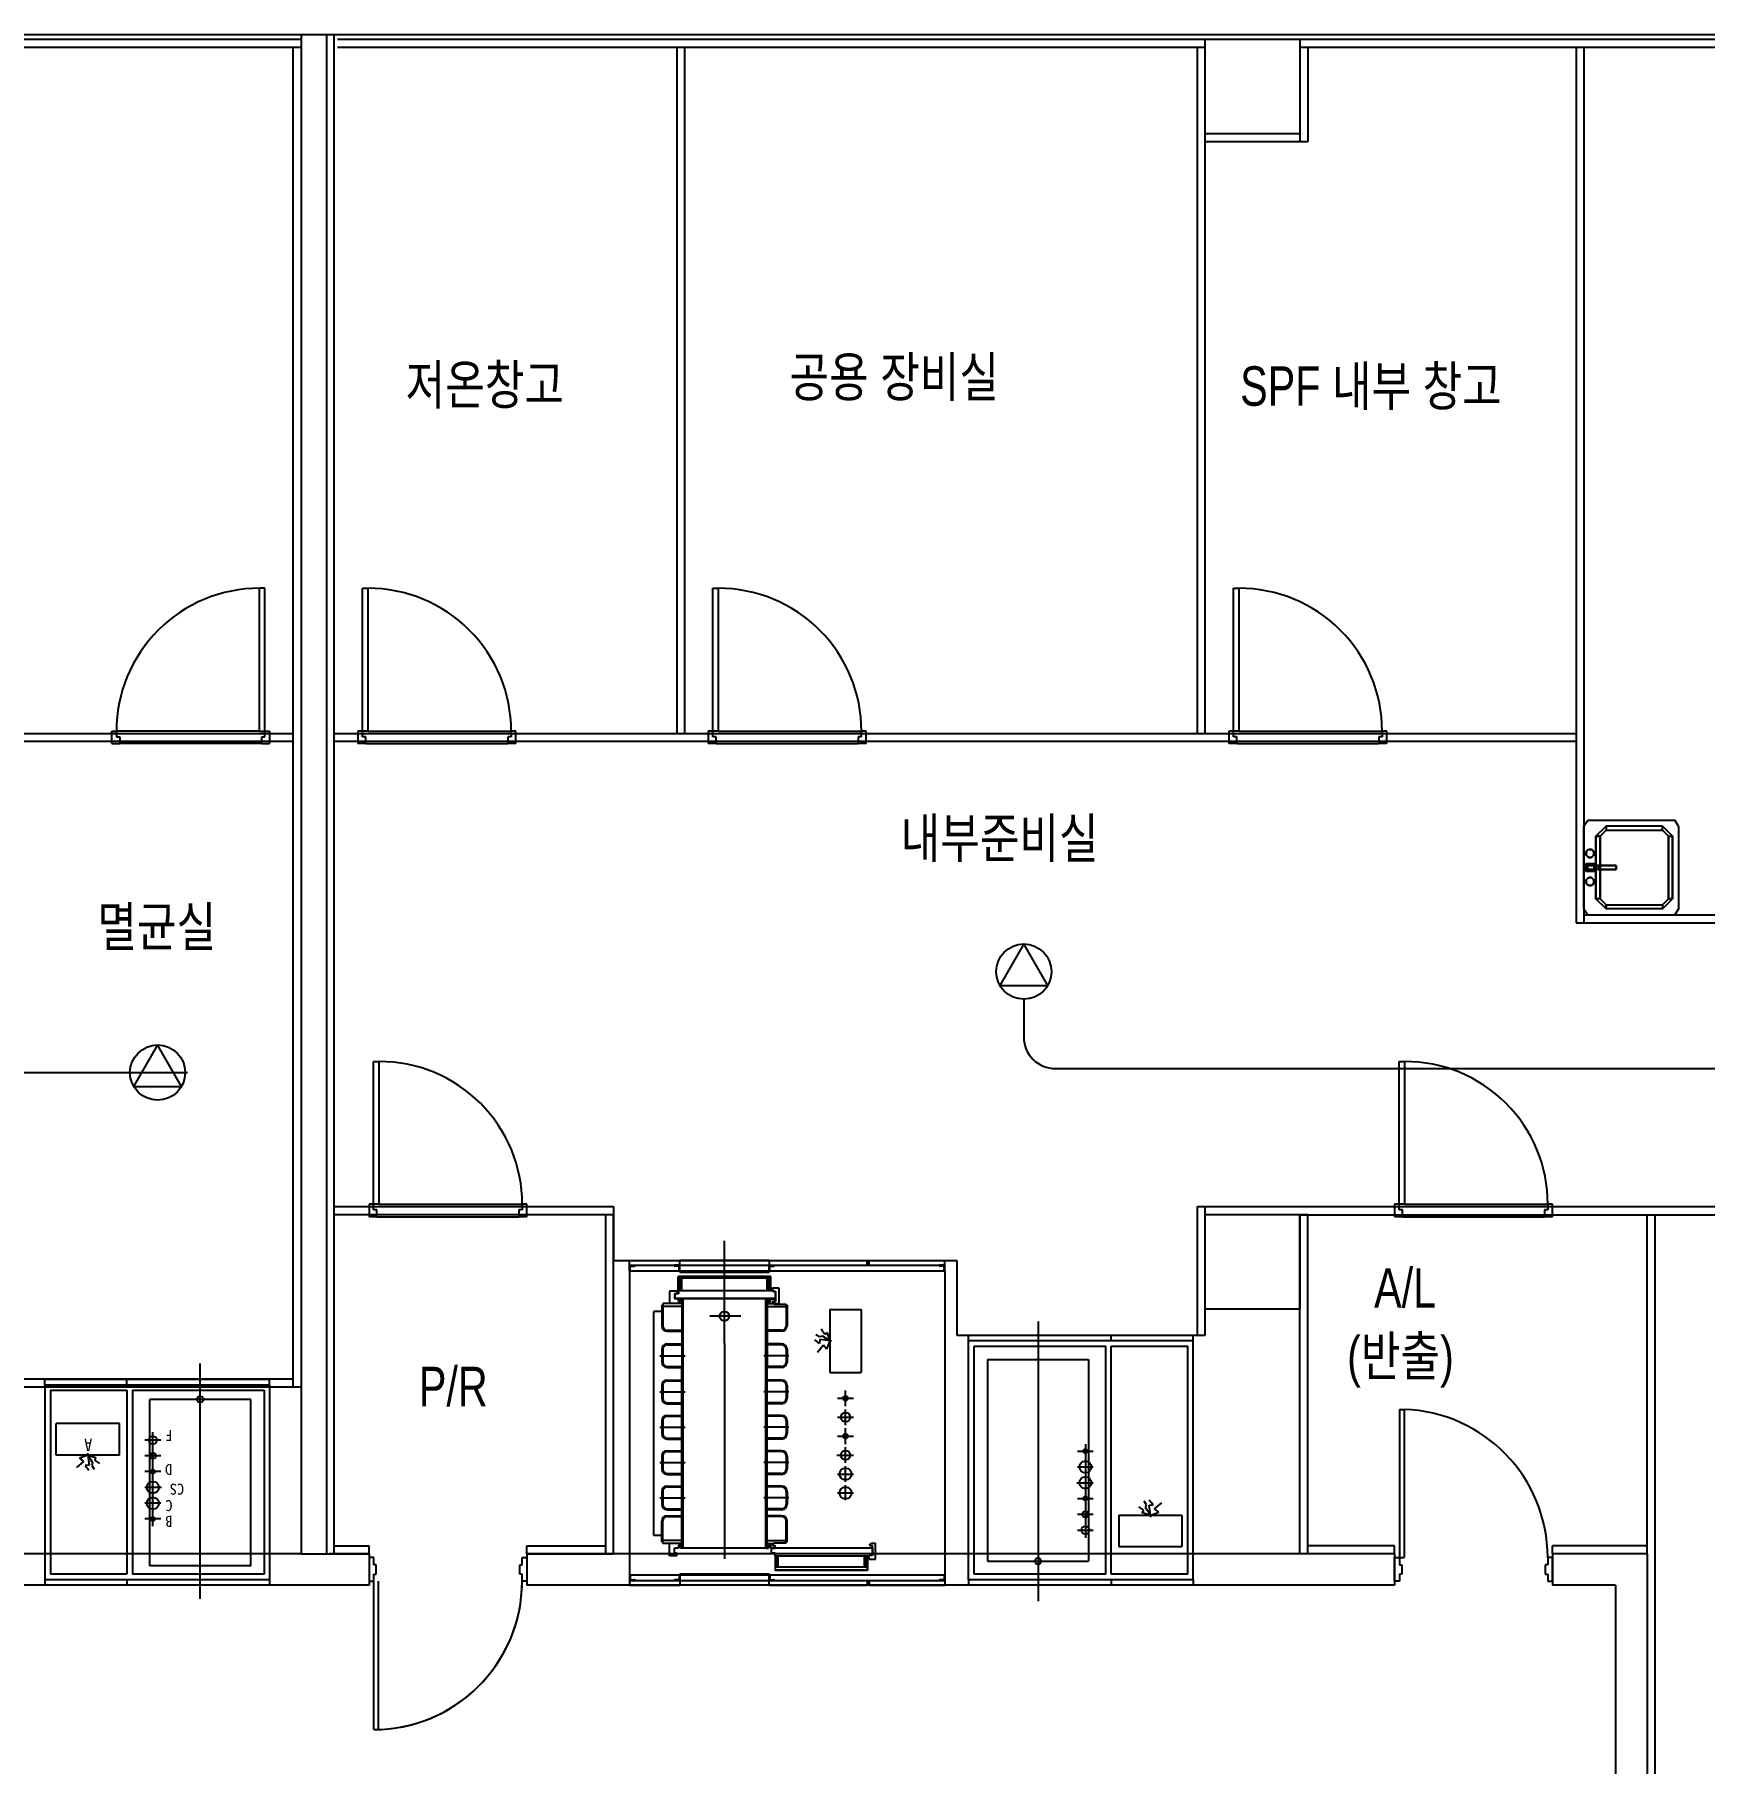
# Model space of a CAD drawing. Header units: millimetres. Extents: x 11414 to 120121, y 3637 to 81420.
# Drawn here: x 62397 to 72980, y 59347 to 70307 of the extents above; entities that cross this region are included whole.
import ezdxf
from ezdxf.enums import TextEntityAlignment as Align

# ---------------------------------------------------------------- set-up
doc = ezdxf.new("R2010")
doc.units = ezdxf.units.MM
doc.header["$LTSCALE"] = 100
doc.layers.get('0').update_dxf_attribs({"color": 251})
for name, color, linetype in [('7', 7, 'Continuous'), ('ARC-7$0$ARCH', 9, 'Continuous'), ('ARC-7$0$arch-col', 9, 'Continuous'), ('ARC-7$0$동물실', 9, 'Continuous'), ('ARC-7$0$방화석고', 9, 'Continuous'), ('ARC-7$0$조적', 8, 'Continuous'), ('REC', 21, 'Continuous'), ('sp', 21, 'Continuous'), ('SYM', 7, 'Continuous')]:
    doc.layers.add(name, color=color, linetype=linetype)
doc.styles.add('ARC-7$0$TSTYLE4', font='txt', dxfattribs={"width": 0.95, "height": 70})
doc.styles.add('ARC-7$0$TSTYLE5', font='txt', dxfattribs={"width": 0.95, "height": 80})
doc.styles.add('ARC-7$0$TSTYLE7', font='txt', dxfattribs={"height": 70})
doc.styles.add('ARC-7$0$돋움', font='')
doc.styles.add('ARC-7$0$울릉도l', font='')
doc.styles.add('GHD', font='HYWULM.TTF')
doc.styles.get('ARC-7$0$돋움').set_extended_font_data('DotumChe')
doc.styles.get('ARC-7$0$울릉도l').set_extended_font_data('Dotum')

# ---------------------------------------------------------------- blocks, each defined once
blk = doc.blocks.new('ARC-7$0$SINK')
at = {"layer": 'ARC-7$0$동물실'}
for p, q in [((0, 262), (25, 300)), ((0, 262), (0, -262)), ((25, 300), (575, 300)), ((76, 198), (140, 262)), ((140, 262), (76, 198)), ((140, 236), (102, 198)), ((102, 198), (140, 236)), ((498, 262), (140, 262)), ((140, 262), (140, 236)), ((498, 262), (140, 262)), ((140, 236), (140, 262)), ((140, 236), (498, 236)), ((140, 236), (498, 236)), ((498, 262), (562, 198)), ((498, 236), (498, 262)), ((498, 262), (562, 198)), ((498, 236), (498, 262)), ((498, 236), (536, 198)), ((536, 198), (498, 236)), ((600, 262), (575, 300)), ((600, -262), (600, 262)), ((20, 107), (25, 111)), ((25, 111), (20, 107)), ((20, 107), (25, 111)), ((25, 111), (20, 107)), ((25, 111), (32, 114)), ((32, 114), (25, 111)), ((25, 111), (32, 114)), ((32, 114), (25, 111)), ((32, 114), (38, 115)), ((38, 115), (32, 114)), ((32, 114), (38, 115)), ((38, 115), (32, 114)), ((38, 115), (45, 114)), ((45, 114), (38, 115)), ((38, 115), (45, 114)), ((45, 114), (38, 115)), ((45, 114), (51, 111)), ((51, 111), (45, 114)), ((45, 114), (51, 111)), ((51, 111), (45, 114)), ((51, 111), (56, 107)), ((56, 107), (51, 111)), ((51, 111), (56, 107)), ((56, 107), (51, 111)), ((76, -198), (76, 198)), ((102, 198), (76, 198)), ((76, 198), (76, -198)), ((102, 198), (76, 198)), ((102, 198), (102, -198)), ((102, -198), (102, 198)), ((536, -198), (536, 198)), ((562, 198), (536, 198)), ((536, 198), (536, -198)), ((536, 198), (562, 198)), ((562, 198), (562, -198)), ((562, -198), (562, 198)), ((13, 89), (14, 96)), ((14, 96), (13, 89)), ((13, 89), (14, 96)), ((14, 96), (13, 89)), ((14, 82), (13, 89)), ((13, 89), (14, 82)), ((14, 82), (13, 89)), ((13, 89), (14, 82)), ((25, 13), (13, 25)), ((13, 25), (13, -25)), ((76, 25), (13, 25)), ((25, 13), (13, 25)), ((14, 96), (16, 102)), ((16, 102), (14, 96)), ((14, 96), (16, 102)), ((16, 102), (14, 96)), ((16, 76), (14, 82)), ((14, 82), (16, 76)), ((16, 76), (14, 82)), ((14, 82), (16, 76)), ((16, 102), (20, 107)), ((20, 107), (16, 102)), ((16, 102), (20, 107)), ((20, 107), (16, 102)), ((20, 71), (16, 76)), ((16, 76), (20, 71)), ((20, 71), (16, 76)), ((16, 76), (20, 71)), ((25, 67), (20, 71)), ((20, 71), (25, 67)), ((25, 67), (20, 71)), ((20, 71), (25, 67)), ((32, 64), (25, 67)), ((25, 67), (32, 64)), ((32, 64), (25, 67)), ((25, 67), (32, 64)), ((25, 13), (25, -13)), ((89, 13), (25, 13)), ((25, 13), (25, -13)), ((25, 13), (64, 13)), ((89, 13), (25, 13)), ((38, 64), (32, 64)), ((32, 64), (38, 64)), ((38, 64), (32, 64)), ((32, 64), (38, 64)), ((38, 64), (45, 64)), ((45, 64), (38, 64)), ((38, 64), (45, 64)), ((45, 64), (38, 64)), ((51, 67), (45, 64)), ((45, 64), (51, 67)), ((51, 67), (45, 64)), ((45, 64), (51, 67)), ((56, 71), (51, 67)), ((51, 67), (56, 71)), ((56, 71), (51, 67)), ((51, 67), (56, 71)), ((56, 107), (60, 102)), ((60, 102), (56, 107)), ((56, 107), (60, 102)), ((60, 102), (56, 107)), ((60, 76), (56, 71)), ((56, 71), (60, 76)), ((60, 76), (56, 71)), ((56, 71), (60, 76)), ((60, 102), (63, 96)), ((63, 96), (60, 102)), ((60, 102), (63, 96)), ((63, 96), (60, 102)), ((63, 82), (60, 76)), ((60, 76), (63, 82)), ((63, 82), (60, 76)), ((60, 76), (63, 82)), ((63, 96), (64, 89)), ((64, 89), (63, 96)), ((63, 96), (64, 89)), ((64, 89), (63, 96)), ((64, 89), (63, 82)), ((63, 82), (64, 89)), ((64, 89), (63, 82)), ((63, 82), (64, 89)), ((76, 25), (64, 13)), ((64, 13), (76, 25)), ((64, 13), (64, -13)), ((102, 13), (64, 13)), ((64, 13), (64, -13)), ((102, 13), (64, 13)), ((76, -25), (76, 25)), ((89, 13), (204, 13)), ((89, -13), (89, 13)), ((89, -13), (89, 13)), ((89, 13), (102, 13)), ((102, 13), (89, 13)), ((89, 13), (204, 13)), ((102, 13), (204, 13)), ((102, 13), (102, -13)), ((102, -13), (102, 13)), ((204, 13), (102, 13)), ((204, 13), (204, -13)), ((204, 13), (204, -13)), ((204, -13), (204, 13)), ((204, 13), (204, -13)), ((25, -13), (13, -25)), ((25, -13), (13, -25)), ((13, -25), (76, -25)), ((13, -89), (14, -82)), ((14, -82), (13, -89)), ((13, -89), (14, -82)), ((14, -82), (13, -89)), ((14, -96), (13, -89)), ((13, -89), (14, -96)), ((14, -96), (13, -89)), ((13, -89), (14, -96)), ((14, -82), (16, -76)), ((16, -76), (14, -82)), ((14, -82), (16, -76)), ((16, -76), (14, -82)), ((16, -102), (14, -96)), ((14, -96), (16, -102)), ((16, -102), (14, -96)), ((14, -96), (16, -102)), ((16, -76), (20, -71)), ((20, -71), (16, -76)), ((16, -76), (20, -71)), ((20, -71), (16, -76)), ((20, -107), (16, -102)), ((16, -102), (20, -107)), ((20, -107), (16, -102)), ((16, -102), (20, -107)), ((20, -71), (25, -67)), ((25, -67), (20, -71)), ((20, -71), (25, -67)), ((25, -67), (20, -71)), ((25, -111), (20, -107)), ((20, -107), (25, -111)), ((25, -111), (20, -107)), ((20, -107), (25, -111)), ((25, -13), (89, -13)), ((25, -13), (64, -13)), ((89, -13), (25, -13)), ((25, -67), (32, -64)), ((32, -64), (25, -67)), ((25, -67), (32, -64)), ((32, -64), (25, -67)), ((32, -64), (38, -64)), ((38, -64), (32, -64)), ((32, -64), (38, -64)), ((38, -64), (32, -64)), ((38, -64), (45, -64)), ((45, -64), (38, -64)), ((38, -64), (45, -64)), ((45, -64), (38, -64)), ((45, -64), (51, -67)), ((51, -67), (45, -64)), ((45, -64), (51, -67)), ((51, -67), (45, -64)), ((51, -67), (56, -71)), ((56, -71), (51, -67)), ((51, -67), (56, -71)), ((56, -71), (51, -67)), ((56, -107), (51, -111)), ((51, -111), (56, -107)), ((56, -107), (51, -111)), ((51, -111), (56, -107)), ((56, -71), (60, -76)), ((60, -76), (56, -71)), ((56, -71), (60, -76)), ((60, -76), (56, -71)), ((60, -102), (56, -107)), ((56, -107), (60, -102)), ((60, -102), (56, -107)), ((56, -107), (60, -102)), ((60, -76), (63, -82)), ((63, -82), (60, -76)), ((60, -76), (63, -82)), ((63, -82), (60, -76)), ((63, -96), (60, -102)), ((60, -102), (63, -96)), ((63, -96), (60, -102)), ((60, -102), (63, -96)), ((63, -82), (64, -89)), ((63, -82), (64, -89)), ((64, -89), (63, -82)), ((63, -82), (64, -89)), ((64, -89), (63, -96)), ((63, -96), (64, -89)), ((64, -89), (63, -96)), ((63, -96), (64, -89)), ((64, -13), (76, -25)), ((76, -25), (64, -13)), ((64, -13), (102, -13)), ((64, -13), (102, -13)), ((204, -13), (89, -13)), ((102, -13), (89, -13)), ((89, -13), (204, -13)), ((102, -13), (89, -13)), ((204, -13), (102, -13)), ((204, -13), (102, -13)), ((32, -114), (25, -111)), ((25, -111), (32, -114)), ((32, -114), (25, -111)), ((25, -111), (32, -114)), ((38, -115), (32, -114)), ((32, -114), (38, -115)), ((38, -115), (32, -114)), ((32, -114), (38, -115)), ((45, -114), (38, -115)), ((38, -115), (45, -114)), ((45, -114), (38, -115)), ((38, -115), (45, -114)), ((51, -111), (45, -114)), ((45, -114), (51, -111)), ((51, -111), (45, -114)), ((45, -114), (51, -111)), ((140, -262), (76, -198)), ((76, -198), (102, -198)), ((76, -198), (140, -262)), ((102, -198), (76, -198)), ((102, -198), (140, -236)), ((140, -236), (102, -198)), ((562, -198), (498, -262)), ((498, -236), (536, -198)), ((498, -262), (562, -198)), ((536, -198), (498, -236)), ((536, -198), (562, -198)), ((536, -198), (562, -198)), ((0, -262), (25, -300)), ((25, -300), (575, -300)), ((140, -236), (498, -236)), ((140, -262), (140, -236)), ((140, -236), (498, -236)), ((140, -262), (140, -236)), ((498, -262), (140, -262)), ((498, -262), (140, -262)), ((498, -236), (498, -262)), ((498, -236), (498, -262)), ((600, -262), (575, -300))]:
    blk.add_line(p, q, dxfattribs=at)
blk = doc.blocks.new('ARC-7')
at = {"layer": 'ARC-7$0$ARCH', "color": 251}
blk.add_line((660283, -427479), (624833, -427479), dxfattribs=at)
at = {"layer": 'ARC-7$0$arch-col', "color": 251}
for p, q in [((650833, -427508), (651433, -427508)), ((650833, -428108), (650833, -427508)), ((650833, -427508), (651433, -427508)), ((650833, -428108), (650833, -427508)), ((651433, -427508), (651433, -428108)), ((651433, -427508), (651433, -428108)), ((651433, -428108), (650833, -428108)), ((651433, -428108), (650833, -428108))]:
    blk.add_line(p, q, dxfattribs=at)
at = {"layer": 'ARC-7$0$동물실', "color": 251}
for p, q in [((641533, -427508), (645103, -427508)), ((645313, -437108), (645313, -427479)), ((645333, -427508), (650833, -427508)), ((650833, -431908), (650833, -427508)), ((651433, -427508), (660733, -427508)), ((651433, -427508), (651433, -428158)), ((641533, -427558), (645103, -427558)), ((645053, -436052), (645053, -427558)), ((645333, -427558), (650833, -427558)), ((647483, -427558), (647483, -431908)), ((647533, -427558), (647533, -431908)), ((650783, -431908), (650783, -427558)), ((651433, -427558), (660733, -427558)), ((651483, -427558), (651483, -428158)), ((653183, -427558), (653183, -433108)), ((653233, -427558), (653233, -433108)), ((651433, -428108), (650833, -428108)), ((651483, -428158), (650833, -428158)), ((644838, -431893), (644838, -430988)), ((644873, -430988), (644838, -430988)), ((644873, -431893), (644873, -430988)), ((645492, -431893), (645492, -430988)), ((645492, -430988), (645527, -430988)), ((645527, -431893), (645527, -430988)), ((647712, -431893), (647712, -430988)), ((647712, -430988), (647747, -430988)), ((647747, -431893), (647747, -430988)), ((651012, -431893), (651012, -430988)), ((651012, -430988), (651047, -430988)), ((651047, -431893), (651047, -430988)), ((643333, -431908), (645053, -431908)), ((643903, -431893), (643932, -431893)), ((643903, -431973), (643903, -431893)), ((643903, -431958), (643903, -431908)), ((643932, -431893), (643932, -431929)), ((644838, -431893), (643932, -431893)), ((644838, -431893), (644873, -431893)), ((644873, -431893), (644903, -431893)), ((644873, -431929), (644873, -431893)), ((644903, -431893), (644903, -431973)), ((644903, -431908), (644903, -431958)), ((644903, -431908), (644903, -431958)), ((645313, -431908), (653183, -431908)), ((645492, -431893), (645463, -431893)), ((645463, -431893), (645463, -431973)), ((645463, -431908), (645463, -431958)), ((645463, -431908), (645463, -431958)), ((645492, -431929), (645492, -431893)), ((645527, -431893), (645492, -431893)), ((645527, -431893), (646433, -431893)), ((646433, -431893), (646433, -431929)), ((646463, -431893), (646433, -431893)), ((646463, -431973), (646463, -431893)), ((646463, -431958), (646463, -431908)), ((647712, -431893), (647683, -431893)), ((647683, -431893), (647683, -431973)), ((647683, -431908), (647683, -431958)), ((647683, -431908), (647683, -431958)), ((647712, -431929), (647712, -431893)), ((647747, -431893), (647712, -431893)), ((647747, -431893), (648653, -431893)), ((648653, -431893), (648653, -431929)), ((648683, -431893), (648653, -431893)), ((648683, -431973), (648683, -431893)), ((648683, -431958), (648683, -431908)), ((651012, -431893), (650983, -431893)), ((650983, -431893), (650983, -431973)), ((650983, -431908), (650983, -431958)), ((650983, -431908), (650983, -431958)), ((651012, -431929), (651012, -431893)), ((651047, -431893), (651012, -431893)), ((651047, -431893), (651953, -431893)), ((651953, -431893), (651953, -431929)), ((651983, -431893), (651953, -431893)), ((651983, -431973), (651983, -431893)), ((651983, -431958), (651983, -431908)), ((643333, -431958), (645053, -431958)), ((643903, -431973), (643953, -431973)), ((643932, -431929), (643953, -431929)), ((643932, -431929), (643953, -431929)), ((643953, -431929), (643953, -431973)), ((644853, -431973), (643953, -431973)), ((644853, -431929), (644873, -431929)), ((644853, -431973), (644853, -431929)), ((644853, -431973), (644903, -431973)), ((645313, -431958), (653183, -431958)), ((645513, -431973), (645463, -431973)), ((645513, -431929), (645492, -431929)), ((645513, -431973), (645513, -431929)), ((645513, -431973), (646413, -431973)), ((646413, -431929), (646413, -431973)), ((646433, -431929), (646413, -431929)), ((646433, -431929), (646413, -431929)), ((646463, -431973), (646413, -431973)), ((647733, -431973), (647683, -431973)), ((647733, -431929), (647712, -431929)), ((647733, -431973), (647733, -431929)), ((647733, -431973), (648633, -431973)), ((648633, -431929), (648633, -431973)), ((648653, -431929), (648633, -431929)), ((648653, -431929), (648633, -431929)), ((648683, -431973), (648633, -431973)), ((651033, -431973), (650983, -431973)), ((651033, -431929), (651012, -431929)), ((651033, -431973), (651033, -431929)), ((651033, -431973), (651933, -431973)), ((651933, -431929), (651933, -431973)), ((651953, -431929), (651933, -431929)), ((651953, -431929), (651933, -431929)), ((651983, -431973), (651933, -431973)), ((653183, -433108), (677133, -433108)), ((653233, -433058), (677133, -433058)), ((645562, -434893), (645562, -433988)), ((645562, -433988), (645597, -433988)), ((645597, -434893), (645597, -433988)), ((652062, -434893), (652062, -433988)), ((652062, -433988), (652097, -433988)), ((652097, -434893), (652097, -433988)), ((645313, -434908), (647083, -434908)), ((645313, -434958), (647083, -434958)), ((645313, -434958), (647083, -434958)), ((645562, -434893), (645533, -434893)), ((645533, -434893), (645533, -434973)), ((645533, -434908), (645533, -434958)), ((645533, -434908), (645533, -434958)), ((645583, -434973), (645533, -434973)), ((645562, -434929), (645562, -434893)), ((645597, -434893), (645562, -434893)), ((645583, -434929), (645562, -434929)), ((645583, -434973), (645583, -434929)), ((645583, -434973), (646483, -434973)), ((645597, -434893), (646503, -434893)), ((646483, -434929), (646483, -434973)), ((646503, -434929), (646483, -434929)), ((646503, -434929), (646483, -434929)), ((646533, -434973), (646483, -434973)), ((646503, -434893), (646503, -434929)), ((646533, -434893), (646503, -434893)), ((646533, -434973), (646533, -434893)), ((646533, -434958), (646533, -434908)), ((647033, -437108), (647033, -434958)), ((647033, -437108), (647033, -434958)), ((647083, -434908), (647083, -435250)), ((647083, -437108), (647083, -434958)), ((650783, -434908), (651483, -434908)), ((650783, -435722), (650783, -434908)), ((650783, -435722), (650783, -434908)), ((650833, -435722), (650833, -434908)), ((650833, -435722), (650833, -434908)), ((650833, -434958), (651483, -434958)), ((650833, -434958), (651483, -434958)), ((650833, -434958), (651433, -434958)), ((650833, -435558), (650833, -434958)), ((650833, -434958), (651433, -434958)), ((650833, -435558), (650833, -434958)), ((651433, -434958), (651433, -434958)), ((651433, -434958), (651433, -434958)), ((651433, -437108), (651433, -434958)), ((651433, -434958), (651433, -435558)), ((651433, -434958), (651433, -435558)), ((651433, -434959), (661333, -434959)), ((651483, -434908), (676533, -434908)), ((651483, -434908), (651483, -434908)), ((651483, -437108), (651483, -434958)), ((652062, -434893), (652033, -434893)), ((652033, -434893), (652033, -434973)), ((652033, -434908), (652033, -434958)), ((652033, -434908), (652033, -434958)), ((652083, -434973), (652033, -434973)), ((652062, -434929), (652062, -434893)), ((652097, -434893), (652062, -434893)), ((652083, -434929), (652062, -434929)), ((652083, -434973), (652083, -434929)), ((652083, -434973), (652983, -434973)), ((652097, -434893), (653003, -434893)), ((652983, -434929), (652983, -434973)), ((653003, -434929), (652983, -434929)), ((653003, -434929), (652983, -434929)), ((653033, -434973), (652983, -434973)), ((653003, -434893), (653003, -434929)), ((653033, -434893), (653003, -434893)), ((653033, -434973), (653033, -434893)), ((653033, -434958), (653033, -434908)), ((653633, -437108), (653633, -434959)), ((653683, -434958), (653683, -444508)), ((647785, -435775), (647785, -435124)), ((647083, -435250), (649258, -435250)), ((647183, -435315), (647183, -435250)), ((647183, -435250), (647503, -435250)), ((647183, -435315), (647183, -435280)), ((647183, -435280), (647218, -435280)), ((647188, -435310), (647188, -435285)), ((647188, -435285), (647213, -435285)), ((647218, -435280), (649133, -435280)), ((647503, -435280), (647468, -435280)), ((647498, -435285), (647473, -435285)), ((647498, -435310), (647498, -435285)), ((647503, -435323), (647503, -435250)), ((648068, -435250), (647503, -435250)), ((647503, -435315), (647503, -435280)), ((648068, -435250), (648068, -435323)), ((648068, -435250), (648690, -435250)), ((648068, -435315), (648068, -435280)), ((648068, -435280), (648103, -435280)), ((648073, -435310), (648073, -435285)), ((648073, -435285), (648098, -435285)), ((648690, -435280), (648690, -435250)), ((648703, -435250), (649183, -435250)), ((648703, -435280), (648703, -435250)), ((649133, -435280), (649183, -435280)), ((649183, -435280), (649148, -435280)), ((649178, -435285), (649153, -435285)), ((649178, -435310), (649178, -435285)), ((649183, -435315), (649183, -435250)), ((649183, -435315), (649183, -435280)), ((649258, -435250), (649258, -435722)), ((647183, -435315), (649183, -435315)), ((647183, -435315), (647183, -437243)), ((647493, -435461), (647493, -435351)), ((648079, -435351), (647493, -435351)), ((647494, -435461), (647494, -435352)), ((648077, -435352), (647494, -435352)), ((647494, -435442), (647494, -435362)), ((648077, -435362), (647494, -435362)), ((647503, -435323), (648068, -435323)), ((647504, -435362), (647504, -435442)), ((647514, -435362), (647504, -435362)), ((647514, -435362), (647514, -435442)), ((648057, -435442), (648057, -435362)), ((648067, -435362), (648057, -435362)), ((648067, -435442), (648067, -435362)), ((648077, -435442), (648077, -435352)), ((648077, -435442), (648077, -435362)), ((648079, -435442), (648079, -435351)), ((649183, -435315), (649183, -437243)), ((647395, -435522), (647395, -435541)), ((647515, -435522), (647395, -435522)), ((647484, -435443), (647437, -435443)), ((647437, -435443), (647437, -435522)), ((647515, -435522), (647437, -435522)), ((647469, -435460), (647469, -435493)), ((647484, -435460), (647469, -435460)), ((647494, -435493), (647469, -435493)), ((647494, -435461), (647471, -435461)), ((647471, -435461), (647471, -435491)), ((648110, -435491), (647471, -435491)), ((647484, -435443), (647484, -435460)), ((648090, -435442), (647494, -435442)), ((647494, -435442), (647494, -435461)), ((647494, -435510), (647494, -435493)), ((647507, -435510), (647494, -435510)), ((647515, -435493), (647507, -435493)), ((647507, -435510), (647507, -435493)), ((647523, -435493), (647515, -435493)), ((647515, -435493), (647515, -435928)), ((647515, -435493), (647515, -435522)), ((647515, -435522), (647515, -435541)), ((648048, -435493), (647523, -435493)), ((647523, -437072), (647523, -435493)), ((648048, -435493), (648056, -435493)), ((648048, -437072), (648048, -435493)), ((648056, -435493), (648056, -435928)), ((648056, -435493), (648056, -435522)), ((648056, -435493), (648064, -435493)), ((648056, -435522), (648091, -435522)), ((648056, -435522), (648056, -435541)), ((648056, -435522), (648099, -435522)), ((648064, -435510), (648064, -435493)), ((648064, -435510), (648077, -435510)), ((648077, -435493), (648107, -435493)), ((648077, -435510), (648077, -435493)), ((648090, -435423), (648090, -435445)), ((648090, -435423), (648130, -435423)), ((648090, -435445), (648090, -435442)), ((648110, -435445), (648090, -435445)), ((648110, -435445), (648090, -435445)), ((648091, -435508), (648091, -435522)), ((648091, -435508), (648107, -435508)), ((648094, -435509), (648094, -435515)), ((648094, -435509), (648110, -435509)), ((648094, -435515), (648102, -435523)), ((648099, -435522), (648099, -435526)), ((648099, -435526), (648176, -435526)), ((648102, -435523), (648130, -435523)), ((648107, -435493), (648107, -435508)), ((648110, -435445), (648110, -435509)), ((648110, -435491), (648110, -435445)), ((648130, -435423), (648130, -435523)), ((648176, -435526), (648176, -435541)), ((647389, -435572), (647339, -435572)), ((647339, -436993), (647339, -435572)), ((647389, -435532), (647389, -435664)), ((647395, -435532), (647389, -435532)), ((647395, -435532), (647395, -435664)), ((647515, -435541), (647395, -435541)), ((647890, -435603), (647693, -435603)), ((648056, -435541), (648176, -435541)), ((648176, -435532), (648176, -435664)), ((648176, -435532), (648182, -435532)), ((648182, -435532), (648182, -435664)), ((648453, -435559), (648653, -435559)), ((648453, -435559), (648453, -435959)), ((648653, -435559), (648653, -435959)), ((649773, -435637), (649773, -437408)), ((651433, -435558), (650833, -435558)), ((651433, -435558), (650833, -435558)), ((647423, -435692), (647515, -435692)), ((647423, -435698), (647515, -435698)), ((648148, -435692), (648056, -435692)), ((648148, -435698), (648056, -435698)), ((648387, -435734), (648364, -435720)), ((648407, -435729), (648387, -435734)), ((648421, -435718), (648399, -435685)), ((648453, -435758), (648407, -435729)), ((648438, -435708), (648421, -435718)), ((648453, -435758), (648438, -435708)), ((649258, -435722), (650833, -435722)), ((649333, -437273), (649333, -435722)), ((649333, -435722), (650757, -435722)), ((650237, -435757), (650237, -435722)), ((650757, -437273), (650757, -435722)), ((647377, -435853), (647536, -435853)), ((647389, -435812), (647389, -435894)), ((647395, -435812), (647395, -435894)), ((647423, -435778), (647515, -435778)), ((647423, -435784), (647515, -435784)), ((647785, -435775), (647785, -437141)), ((648194, -435853), (648035, -435853)), ((648148, -435778), (648056, -435778)), ((648148, -435784), (648056, -435784)), ((648176, -435812), (648176, -435894)), ((648182, -435812), (648182, -435894)), ((648387, -435776), (648358, -435752)), ((648414, -435786), (648375, -435832)), ((648390, -435751), (648387, -435776)), ((648453, -435758), (648390, -435751)), ((648433, -435811), (648414, -435786)), ((648453, -435758), (648433, -435811)), ((648453, -435759), (648465, -435759)), ((649333, -435757), (650757, -435757)), ((649368, -437238), (649368, -435792)), ((649368, -435792), (650202, -435792)), ((650202, -437238), (650202, -435792)), ((650237, -437238), (650237, -435792)), ((650237, -435792), (650722, -435792)), ((650722, -437238), (650722, -435792)), ((644463, -437394), (644463, -435903)), ((647423, -435922), (647515, -435922)), ((647423, -435928), (647515, -435928)), ((647515, -437072), (647515, -435928)), ((648148, -435922), (648056, -435922)), ((648056, -437072), (648056, -435928)), ((648148, -435928), (648056, -435928)), ((648453, -435959), (648653, -435959)), ((649453, -435876), (649453, -437155)), ((649453, -435876), (650093, -435876)), ((650093, -435876), (650093, -437156)), ((645053, -436002), (643333, -436002)), ((645103, -436052), (643333, -436052)), ((643479, -436002), (644903, -436002)), ((643479, -436037), (643479, -436002)), ((643479, -436037), (644903, -436037)), ((643479, -436037), (643479, -437308)), ((643514, -436072), (643999, -436072)), ((643514, -436072), (643514, -437238)), ((643999, -436037), (643999, -436002)), ((643999, -436072), (643999, -437238)), ((644034, -436072), (644034, -437238)), ((644034, -436072), (644868, -436072)), ((644868, -436072), (644868, -437238)), ((644903, -436037), (644903, -436002)), ((644903, -436037), (644903, -437308)), ((647389, -436041), (647389, -436123)), ((647395, -436041), (647395, -436123)), ((647423, -436007), (647515, -436007)), ((647423, -436013), (647515, -436013)), ((648148, -436007), (648056, -436007)), ((648148, -436013), (648056, -436013)), ((648176, -436041), (648176, -436123)), ((648182, -436041), (648182, -436123)), ((648553, -436173), (648553, -436073)), ((644143, -437186), (644143, -436130)), ((644783, -436131), (644143, -436130)), ((644783, -437186), (644783, -436131)), ((647377, -436082), (647536, -436082)), ((647423, -436151), (647515, -436151)), ((647423, -436157), (647515, -436157)), ((648194, -436082), (648035, -436082)), ((648148, -436151), (648056, -436151)), ((648148, -436157), (648056, -436157)), ((648503, -436123), (648603, -436123)), ((643551, -436483), (643551, -436283)), ((643951, -436283), (643551, -436283)), ((643951, -436483), (643951, -436283)), ((647389, -436265), (647389, -436347)), ((647395, -436265), (647395, -436347)), ((647423, -436231), (647515, -436231)), ((647423, -436237), (647515, -436237)), ((648148, -436231), (648056, -436231)), ((648148, -436237), (648056, -436237)), ((648176, -436265), (648176, -436347)), ((648182, -436265), (648182, -436347)), ((648503, -436243), (648603, -436243)), ((648553, -436293), (648553, -436193)), ((652063, -436193), (652063, -437133)), ((652063, -436193), (652093, -436193)), ((652093, -436193), (652093, -437133)), ((644213, -436388), (644113, -436388)), ((644163, -436438), (644163, -436338)), ((647377, -436306), (647536, -436306)), ((647423, -436375), (647515, -436375)), ((647423, -436381), (647515, -436381)), ((648194, -436306), (648035, -436306)), ((648148, -436375), (648056, -436375)), ((648148, -436381), (648056, -436381)), ((648503, -436363), (648603, -436363)), ((648553, -436413), (648553, -436313)), ((643951, -436483), (643551, -436483)), ((643751, -436483), (643698, -436503)), ((643698, -436503), (643724, -436523)), ((643751, -436483), (643751, -436471)), ((643751, -436483), (643802, -436498)), ((643751, -436483), (643781, -436529)), ((643751, -436483), (643759, -436546)), ((643802, -436498), (643792, -436515)), ((643792, -436515), (643825, -436537)), ((644213, -436488), (644113, -436488)), ((644163, -436538), (644163, -436438)), ((647389, -436489), (647389, -436571)), ((647395, -436489), (647395, -436571)), ((647423, -436455), (647515, -436455)), ((647423, -436461), (647515, -436461)), ((648148, -436455), (648056, -436455)), ((648148, -436461), (648056, -436461)), ((648176, -436489), (648176, -436571)), ((648182, -436489), (648182, -436571)), ((648498, -436483), (648603, -436483)), ((648553, -436533), (648553, -436433)), ((650023, -436458), (650123, -436458)), ((650073, -436413), (650073, -436508)), ((650073, -436508), (650073, -436608)), ((643724, -436523), (643678, -436561)), ((643759, -436546), (643734, -436549)), ((643734, -436549), (643758, -436579)), ((643781, -436529), (643776, -436549)), ((643776, -436549), (643790, -436572)), ((644213, -436588), (644113, -436588)), ((644163, -436638), (644163, -436538)), ((647377, -436530), (647536, -436530)), ((647423, -436599), (647515, -436599)), ((647423, -436605), (647515, -436605)), ((648194, -436530), (648035, -436530)), ((648148, -436599), (648056, -436599)), ((648148, -436605), (648056, -436605)), ((648503, -436603), (648603, -436603)), ((648553, -436653), (648553, -436553)), ((650023, -436558), (650123, -436558)), ((650073, -436608), (650073, -436708)), ((644218, -436688), (644113, -436688)), ((644163, -436738), (644163, -436638)), ((647389, -436713), (647389, -436795)), ((647395, -436713), (647395, -436795)), ((647423, -436679), (647515, -436679)), ((647423, -436685), (647515, -436685)), ((648148, -436679), (648056, -436679)), ((648148, -436685), (648056, -436685)), ((648176, -436713), (648176, -436795)), ((648182, -436713), (648182, -436795)), ((648503, -436723), (648603, -436723)), ((648553, -436769), (648553, -436673)), ((650018, -436658), (650123, -436658)), ((650073, -436708), (650073, -436808)), ((644213, -436788), (644113, -436788)), ((644163, -436838), (644163, -436738)), ((644163, -436934), (644163, -436838)), ((647377, -436754), (647536, -436754)), ((647423, -436823), (647515, -436823)), ((647423, -436829), (647515, -436829)), ((648194, -436754), (648035, -436754)), ((648148, -436823), (648056, -436823)), ((648148, -436829), (648056, -436829)), ((650023, -436758), (650123, -436758)), ((650073, -436808), (650073, -436908)), ((650444, -436832), (650411, -436810)), ((650434, -436849), (650444, -436832)), ((650460, -436798), (650446, -436774)), ((650455, -436818), (650460, -436798)), ((650485, -436864), (650455, -436818)), ((650477, -436801), (650502, -436798)), ((650485, -436864), (650477, -436801)), ((650502, -436798), (650478, -436768)), ((650485, -436864), (650538, -436844)), ((650512, -436824), (650558, -436785)), ((650538, -436844), (650512, -436824)), ((644213, -436888), (644113, -436888)), ((647389, -437033), (647389, -436901)), ((647395, -437033), (647395, -436901)), ((647423, -436867), (647515, -436867)), ((647423, -436873), (647515, -436873)), ((648148, -436867), (648056, -436867)), ((648148, -436873), (648056, -436873)), ((648176, -437033), (648176, -436901)), ((648182, -437033), (648182, -436901)), ((650023, -436858), (650123, -436858)), ((650073, -436908), (650073, -437008)), ((650285, -436863), (650285, -437063)), ((650285, -436863), (650685, -436863)), ((650485, -436864), (650434, -436849)), ((650485, -436863), (650485, -436876)), ((650685, -436863), (650685, -437063)), ((645313, -437058), (645533, -437058)), ((645313, -437058), (645533, -437058)), ((645533, -437108), (645533, -437058)), ((646533, -437058), (647033, -437058)), ((646533, -437108), (646533, -437058)), ((647389, -436993), (647339, -436993)), ((647395, -437033), (647389, -437033)), ((647395, -437043), (647395, -437024)), ((647515, -437024), (647395, -437024)), ((647515, -437043), (647395, -437043)), ((647437, -437122), (647437, -437043)), ((647515, -437043), (647437, -437043)), ((647494, -437055), (647494, -437072)), ((647507, -437055), (647494, -437055)), ((647507, -437055), (647507, -437072)), ((647515, -437043), (647515, -437024)), ((647515, -437072), (647515, -437043)), ((648056, -437043), (648056, -437024)), ((648056, -437024), (648176, -437024)), ((648056, -437072), (648056, -437043)), ((648056, -437043), (648091, -437043)), ((648056, -437043), (648099, -437043)), ((648064, -437055), (648064, -437072)), ((648064, -437055), (648077, -437055)), ((648077, -437055), (648077, -437072)), ((648091, -437057), (648091, -437043)), ((648091, -437057), (648107, -437057)), ((648099, -437039), (648176, -437039)), ((648099, -437043), (648099, -437039)), ((648107, -437072), (648107, -437057)), ((648176, -437039), (648176, -437024)), ((648176, -437033), (648182, -437033)), ((648707, -437050), (648715, -437042)), ((648707, -437056), (648707, -437050)), ((648707, -437056), (648723, -437056)), ((648715, -437042), (648743, -437042)), ((648723, -437120), (648723, -437056)), ((648743, -437142), (648743, -437042)), ((650023, -436958), (650123, -436958)), ((650285, -437063), (650685, -437063)), ((652033, -437058), (651483, -437058)), ((652033, -437108), (652033, -437058)), ((653633, -437058), (653033, -437058)), ((653033, -437108), (653033, -437058)), ((645533, -437108), (645283, -437108)), ((645283, -437108), (645533, -437108)), ((645533, -437108), (645283, -437108)), ((645533, -437133), (645533, -437283)), ((645563, -437133), (645533, -437133)), ((645533, -437133), (645533, -437283)), ((645563, -437133), (645533, -437133)), ((645563, -437178), (645563, -437133)), ((645563, -437178), (645563, -437133)), ((646503, -437178), (646503, -437133)), ((646503, -437133), (646533, -437133)), ((646503, -437178), (646503, -437133)), ((646503, -437133), (646533, -437133)), ((646533, -437108), (646533, -437308)), ((646533, -437133), (646533, -437283)), ((646533, -437133), (646533, -437283)), ((652033, -437108), (646633, -437108)), ((652033, -437108), (646633, -437108)), ((647484, -437122), (647437, -437122)), ((647494, -437072), (647469, -437072)), ((647469, -437105), (647469, -437072)), ((647484, -437105), (647469, -437105)), ((647484, -437122), (647484, -437105)), ((647515, -437072), (647507, -437072)), ((647523, -437072), (647515, -437072)), ((648048, -437072), (647523, -437072)), ((648048, -437072), (648056, -437072)), ((648056, -437072), (648064, -437072)), ((648077, -437072), (648107, -437072)), ((648084, -437104), (648084, -437074)), ((648723, -437074), (648084, -437074)), ((648107, -437104), (648084, -437104)), ((648106, -437104), (648106, -437214)), ((648107, -437123), (648107, -437104)), ((648107, -437104), (648107, -437212)), ((648107, -437113), (648107, -437193)), ((648703, -437123), (648107, -437123)), ((648117, -437193), (648117, -437123)), ((648127, -437193), (648127, -437123)), ((648670, -437123), (648670, -437193)), ((648680, -437123), (648680, -437193)), ((648690, -437123), (648690, -437212)), ((648692, -437123), (648692, -437214)), ((648723, -437120), (648703, -437120)), ((648703, -437142), (648703, -437120)), ((648723, -437120), (648703, -437120)), ((648703, -437120), (648703, -437123)), ((648703, -437142), (648743, -437142)), ((648723, -437074), (648723, -437120)), ((649453, -437155), (650093, -437156)), ((652033, -437283), (652033, -437133)), ((652033, -437133), (652063, -437133)), ((652063, -437133), (652093, -437133)), ((652063, -437133), (652063, -437178)), ((653033, -437133), (653003, -437133)), ((653003, -437133), (653003, -437178)), ((653633, -437108), (653633, -443708)), ((644903, -437273), (643479, -437273)), ((643999, -437238), (643514, -437238)), ((643999, -437273), (643999, -437308)), ((644868, -437238), (644034, -437238)), ((644783, -437186), (644143, -437186)), ((645533, -437283), (645563, -437283)), ((645533, -437283), (645563, -437283)), ((645578, -437178), (645563, -437178)), ((645578, -437178), (645563, -437178)), ((645563, -437283), (645563, -437238)), ((645563, -437238), (645578, -437238)), ((645563, -437283), (645563, -437238)), ((645563, -437238), (645578, -437238)), ((645563, -438223), (645563, -437283)), ((645563, -438223), (645563, -437283)), ((645578, -437238), (645578, -437178)), ((645578, -437238), (645578, -437178)), ((645593, -438223), (645593, -437283)), ((645593, -438223), (645593, -437283)), ((646488, -437238), (646488, -437178)), ((646488, -437178), (646503, -437178)), ((646488, -437238), (646488, -437178)), ((646488, -437178), (646503, -437178)), ((646503, -437238), (646488, -437238)), ((646503, -437238), (646488, -437238)), ((646503, -437283), (646503, -437238)), ((646503, -437283), (646503, -437238)), ((646533, -437283), (646503, -437283)), ((646533, -437283), (646503, -437283)), ((647183, -437243), (647183, -437308)), ((647183, -437243), (649183, -437243)), ((647183, -437278), (647218, -437278)), ((647188, -437248), (647188, -437273)), ((647188, -437273), (647213, -437273)), ((647218, -437278), (649033, -437278)), ((647503, -437278), (647468, -437278)), ((647498, -437273), (647473, -437273)), ((647498, -437248), (647498, -437273)), ((647503, -437235), (647503, -437308)), ((647503, -437235), (648068, -437235)), ((647503, -437243), (647503, -437278)), ((648068, -437308), (648068, -437235)), ((648068, -437243), (648068, -437278)), ((648068, -437278), (648103, -437278)), ((648073, -437248), (648073, -437273)), ((648073, -437273), (648098, -437273)), ((648692, -437214), (648106, -437214)), ((648690, -437193), (648107, -437193)), ((648690, -437212), (648107, -437212)), ((648127, -437193), (648117, -437193)), ((648680, -437193), (648670, -437193)), ((648690, -437278), (648690, -437308)), ((648703, -437278), (648703, -437308)), ((649033, -437278), (649183, -437278)), ((649183, -437278), (649148, -437278)), ((649178, -437273), (649153, -437273)), ((649178, -437248), (649178, -437273)), ((649183, -437243), (649183, -437308)), ((649183, -437243), (649183, -437278)), ((649183, -437273), (649183, -437308)), ((650757, -437273), (649333, -437273)), ((649333, -437273), (649333, -437308)), ((650202, -437238), (649368, -437238)), ((650722, -437238), (650237, -437238)), ((650237, -437273), (650237, -437308)), ((650757, -437273), (650757, -437308)), ((652063, -437283), (652033, -437283)), ((652063, -437178), (652078, -437178)), ((652078, -437238), (652063, -437238)), ((652063, -437238), (652063, -437283)), ((652078, -437178), (652078, -437238)), ((653003, -437178), (652988, -437178)), ((652988, -437178), (652988, -437238)), ((652988, -437238), (653003, -437238)), ((653003, -437238), (653003, -437283)), ((653003, -437283), (653033, -437283)), ((644903, -437308), (643479, -437308)), ((652033, -437308), (646533, -437308)), ((652033, -437308), (646633, -437308)), ((647183, -437308), (647503, -437308)), ((648068, -437308), (647503, -437308)), ((648068, -437308), (648690, -437308)), ((648703, -437308), (649183, -437308)), ((650757, -437308), (649333, -437308)), ((653433, -437308), (653033, -437308))]:
    blk.add_line(p, q, dxfattribs=at)
for centre, radius in [((647785, -435603), 30), ((644463, -436130), 20), ((648553, -436123), 15), ((648553, -436243), 30), ((644163, -436388), 25.4), ((648553, -436363), 15), ((644163, -436488), 19.1), ((648553, -436483), 30), ((650073, -436458), 12.7), ((644163, -436588), 12.7), ((648553, -436603), 38.1), ((650073, -436558), 38.1), ((650073, -436658), 38.1), ((644163, -436688), 38.1), ((648553, -436723), 38.1), ((644163, -436788), 38.1), ((650073, -436858), 19.1), ((650073, -436758), 12.7), ((644163, -436888), 12.7), ((650073, -436958), 25.4), ((649773, -437155), 20)]:
    blk.add_circle(centre, radius, dxfattribs=at)
for centre, radius, start, end in [((644837, -431893), 905, 89.9151, 180.0361), ((645529, -431893), 905, 359.9639, 90.0849), ((647749, -431893), 905, 359.9639, 90.0849), ((651049, -431893), 905, 359.9639, 90.0849), ((645599, -434893), 905, 359.9639, 90.0849), ((652099, -434893), 905, 359.9639, 90.0849), ((647183, -435310), 5, 270, 360), ((647213, -435280), 5, 270, 360), ((647473, -435280), 5, 180, 270), ((647503, -435310), 5, 180, 270), ((648068, -435310), 5, 270, 360), ((648098, -435280), 5, 270, 360), ((649153, -435280), 5, 180, 270), ((649183, -435310), 5, 180, 270), ((647423, -435664), 34, 180, 270), ((647423, -435664), 28, 180, 270), ((648148, -435664), 28, 270, 360), ((648148, -435664), 34, 270, 360), ((647423, -435812), 34, 90, 180), ((647423, -435812), 28, 90, 180), ((648148, -435812), 34, 360, 90), ((648148, -435812), 28, 360, 90), ((647423, -435894), 34, 180, 270), ((647423, -435894), 28, 180, 270), ((648148, -435894), 28, 270, 360), ((648148, -435894), 34, 270, 360), ((647423, -436041), 34, 90, 180), ((647423, -436041), 28, 90, 180), ((648148, -436041), 34, 360, 90), ((648148, -436041), 28, 360, 90), ((647423, -436123), 34, 180, 270), ((647423, -436123), 28, 180, 270), ((648148, -436123), 28, 270, 360), ((648148, -436123), 34, 270, 360), ((647423, -436265), 34, 90, 180), ((647423, -436265), 28, 90, 180), ((648148, -436265), 34, 360, 90), ((648148, -436265), 28, 360, 90), ((652063, -437133), 940, 360, 88.1729), ((647423, -436347), 34, 180, 270), ((647423, -436347), 28, 180, 270), ((648148, -436347), 28, 270, 360), ((648148, -436347), 34, 270, 360), ((647423, -436489), 34, 90, 180), ((647423, -436489), 28, 90, 180), ((648148, -436489), 34, 360, 90), ((648148, -436489), 28, 360, 90), ((647423, -436571), 34, 180, 270), ((647423, -436571), 28, 180, 270), ((648148, -436571), 28, 270, 360), ((648148, -436571), 34, 270, 360), ((647423, -436713), 34, 90, 180), ((647423, -436713), 28, 90, 180), ((648148, -436713), 34, 360, 90), ((648148, -436713), 28, 360, 90), ((647423, -436795), 34, 180, 270), ((647423, -436795), 28, 180, 270), ((648148, -436795), 28, 270, 360), ((648148, -436795), 34, 270, 360), ((647423, -436901), 34, 90, 180), ((647423, -436901), 28, 90, 180), ((648148, -436901), 34, 0, 90), ((648148, -436901), 28, 0, 90), ((645563, -437283), 940, 270, 0), ((647183, -437248), 5, 0, 90), ((647213, -437278), 5, 0, 90), ((647473, -437278), 5, 90, 180), ((647503, -437248), 5, 90, 180), ((648068, -437248), 5, 0, 90), ((648098, -437278), 5, 0, 90), ((649153, -437278), 5, 90, 180), ((649183, -437248), 5, 90, 180), ((645563, -437283), 940, 270, 358.1729)]:
    blk.add_arc(centre, radius, start, end, dxfattribs=at)
at = {"layer": 'ARC-7$0$방화석고', "color": 251}
for p, q in [((645103, -427479), (645103, -437108)), ((645263, -427479), (645263, -437108))]:
    blk.add_line(p, q, dxfattribs=at)
at = {"layer": 'ARC-7$0$조적', "color": 251, "linetype": 'Continuous'}
for p, q in [((645103, -437108), (643033, -437108)), ((645103, -437108), (645263, -437108)), ((645263, -437108), (645533, -437108)), ((645533, -437108), (645533, -437308)), ((652033, -437108), (646533, -437108)), ((646533, -437108), (647083, -437108)), ((652033, -437108), (651433, -437108)), ((652033, -437108), (652033, -437308)), ((653633, -437108), (653033, -437108)), ((653033, -437108), (653033, -437308)), ((653033, -437283), (653033, -437133)), ((653633, -437108), (653633, -443708)), ((645533, -437308), (643033, -437308)), ((652033, -437308), (646633, -437308)), ((653433, -437308), (653033, -437308)), ((653433, -437308), (653433, -443508))]:
    blk.add_line(p, q, dxfattribs=at)
at = {"layer": 'ARC-7$0$동물실', "color": 251, "linetype": 'Continuous', "xscale": -1, "rotation": 180}
blk.add_blockref('ARC-7$0$SINK', (653233, -432758), dxfattribs=at)
at = {"color": 251, "style": 'ARC-7$0$돋움'}
for tag, p in [('X2', (601934, -417318)), ('X3', (611534, -417318)), ('X4', (621434, -417318)), ('X5', (631334, -417376)), ('X6', (641232, -417318)), ('X7', (651134, -417318)), ('X8', (661034, -417318)), ('X9', (667634, -417318)), ('X10', (676134, -417318)), ('X11', (683634, -417318))]:
    blk.add_attdef(tag, text='', height=750, dxfattribs=at).set_placement(p, align=Align.MIDDLE_CENTER)
at = {"layer": 'ARC-7$0$ARCH', "color": 251}
for tag, height, style, p in [('Y11', 450, 'ARC-7$0$울릉도l', (593382, -427808)), ('Y10', 450, 'ARC-7$0$울릉도l', (593382, -435308)), ('Y9', 450, 'ARC-7$0$울릉도l', (593382, -443808)), ('Y8', 450, 'ARC-7$0$울릉도l', (593382, -450408)), ('Y7', 450, 'ARC-7$0$울릉도l', (593382, -460308)), ('Y6', 750, 'ARC-7$0$돋움', (593382, -470208))]:
    blk.add_attdef(tag, text='', height=height, rotation=90, dxfattribs=dict(at, style=style)).set_placement(p, align=Align.MIDDLE_CENTER)
at = {"layer": 'ARC-7$0$동물실', "color": 251, "width": 0.95}
for s, height, style, p in [('A', 80, 'ARC-7$0$TSTYLE5', (643779, -436378)), ('F', 70, 'ARC-7$0$TSTYLE4', (644288, -436323)), ('D', 70, 'ARC-7$0$TSTYLE4', (644285, -436539)), ('CS', 70, 'ARC-7$0$TSTYLE4', (644361, -436664)), ('C', 70, 'ARC-7$0$TSTYLE4', (644288, -436768)), ('B', 70, 'ARC-7$0$TSTYLE4', (644287, -436868))]:
    blk.add_text(s, height=height, rotation=180, dxfattribs=dict(at, style=style)).set_placement(p)
blk = doc.blocks.new('SP')
at = {"layer": 'SYM', "color": 2}
blk.add_lwpolyline([(0, 175), (-152, -88), (152, -88)], close=True, dxfattribs=at)
blk.add_circle((0, 0), 175, dxfattribs=at)

msp = doc.modelspace()

# ---------------------------------------------------------------- linework, layer by layer
at = {"layer": 'REC', "color": 3, "linetype": 'Continuous'}
msp.add_line((68867, 63752, 0), (74006, 63752, 0), dxfattribs=at)
at = {"layer": 'sp', "color": 3, "linetype": 'Continuous'}
for p, q in [((68667, 64192, 0), (68667, 63952, 0)), ((61350, 63727, 0), (63367, 63727, 0))]:
    msp.add_line(p, q, dxfattribs=at)
msp.add_arc((68867, 63952, 0), 200, 180, 270, dxfattribs=at)

# ---------------------------------------------------------------- block references
at = {"color": 21, "linetype": 'Continuous'}
msp.add_blockref('ARC-7', (-581016, 497785, 0), dxfattribs=at)
at = {"layer": 'REC', "color": 3, "linetype": 'Continuous'}
for p in [(68667, 64367, 0), (63177, 63727, 0)]:
    msp.add_blockref('SP', p, dxfattribs=at)

# ---------------------------------------------------------------- texts
at = {"layer": '7', "style": 'GHD', "width": 0.8}
for s, p in [('공용 장비실', (67182, 68012, 0)), ('저온창고', (64749, 67963, 0)), ('SPF 내부 창고', (70038, 67954, 0)), ('내부준비실', (67886, 65088, 0)), ('멸균실', (62795, 64527, 0)), ('A/L', (70887, 62237, 0)), ('(반출)', (70716, 61805, 0)), ('P/R', (64833, 61612, 0))]:
    msp.add_text(s, height=250, dxfattribs=at).set_placement(p)

doc.saveas('drawing.dxf')
